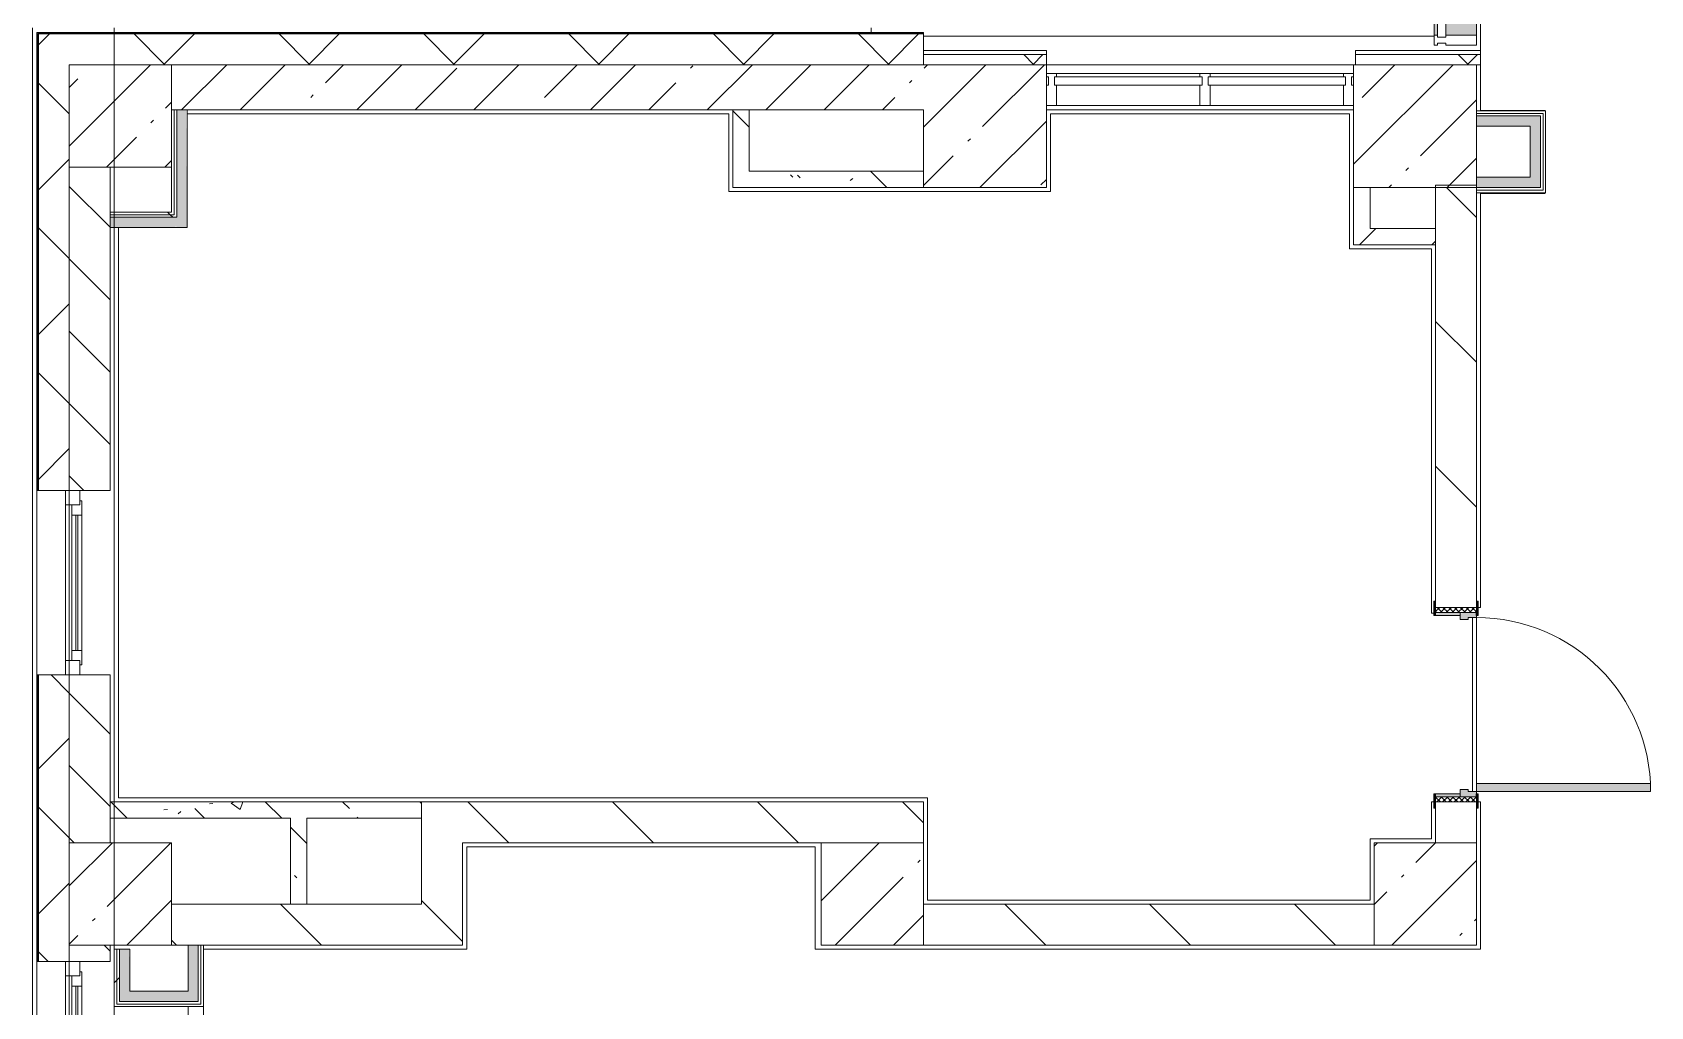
# Model space of a CAD drawing. Header units: millimetres. Extents: x 81494 to 296443, y -8553 to 29000.
# Drawn here: x 169143 to 177043, y 10600 to 15358 of the extents above; entities that cross this region are included whole.
import ezdxf

# ---------------------------------------------------------------- set-up
doc = ezdxf.new("R2010")
doc.units = ezdxf.units.MM
for name, color, linetype, lineweight, true_color in [('A-DOOR-5', 7, 'Continuous', 5, 0xe2e2e2), ('A-DOOR-6', 7, 'Continuous', 5, 0xaaaaaa), ('A-DOOR-FRAM-4', 7, 'Continuous', 5, 0xe2e2e2), ('A-DOOR-FRAM-5', 7, 'Continuous', 5, 0xaaaaaa), ('A-FLOR-2', 7, 'Continuous', 5, 0xaaaaaa), ('A-GLAZ-CWMG-3', 7, 'Continuous', 5, 0x383e42), ('I-WALL-1', 7, 'Continuous', 5, 0xe7e7e7), ('I-WALL-2', 7, 'Continuous', 9, 0xe7e7e7), ('I-WALL-5', 7, 'Continuous', 5, 0x787878)]:
    doc.layers.add(name, color=color, linetype=linetype, lineweight=lineweight, true_color=true_color)
for name, color, linetype, lineweight in [('A-GLAZ-3', 7, 'Continuous', 5), ('A-GLAZ-CURT-2', 7, 'Continuous', 5), ('A-GLAZ-CWMG-2', 7, 'Continuous', 5), ('A-WALL', 7, 'Continuous', 9), ('A-WALL-4', 7, 'Continuous', 5), ('I-WALL-3', 7, 'Continuous', 5), ('S-COLS-1', 7, 'Continuous', 5), ('Оси', 7, 'Continuous', 9)]:
    doc.layers.add(name, color=color, linetype=linetype, lineweight=lineweight)
pattern_1 = [(45, (169433.17, 0), (-353.553, 353.553), []), (135, (169433.17, 0), (-353.553, -353.553), [])]
pattern_2 = [(135, (169433.17, 0), (-353.553, -353.553), [])]
pattern_3 = [(45, (169433.17, 0), (-285.123, 285.123), []), (45, (169718.3, 0), (-285.123, 285.123), [504.031, -100.806, 16.764, -84.042])]
pattern_4 = [(135, (169433.17, 0), (-377.17, -377.17), [533.4, -88.9, 17.78, -88.9]), (135, (169433.17, 376.94), (-377.17, -377.17), []), (50, (169433.17, 0), (637.645, -55.787), [66.675, -733.425]), (355, (169433.2, 0), (-123.35, 668.7), [53.34, -586.74]), (100.451, (169486.3, -4.65), (514.3, 612.908), [56.665, -623.315]), (46.184, (169433.2, 177.8), (948.776, -147.15), [100.01, -1100.137]), (96.636, (169512.2, 165.5), (830.91, 865.997), [85, -934.973]), (351.184, (169433.2, 177.8), (830.92, 865.99), [80.01, -880.11]), (21, (169522.07, 133.35), (530.65, -357.928), [66.675, -733.425]), (326, (169522.1, 133.35), (216.308, 644.658), [53.34, -586.74]), (71.451, (169566.3, 103.5), (746.96, 286.724), [56.665, -623.315]), (37.5, (169433.17, 0), (10.8105, 295.9426), [16.764, -562.864, 16.764, -578.866, -588.962]), (37.5, (169433.17, 0), (10.8105, 295.9426), [-1175.258, 16.764, -572.198]), (7.5, (169433.17, 0), (233.869, 350.632), [16.764, -322.834, 16.764, -549.529, -224.472]), (7.5, (169433.17, 0), (233.869, 350.632), [-905.891, 16.764, -207.708]), (327.5, (169234.92, 0), (474.568, -20.0513), [16.764, -205.486, 16.764, -676.656, -920.115]), (327.5, (169234.92, 0), (474.568, -20.0513), [-915.67, 16.764, -903.351]), (317.5, (169146.02, 0), (518.452, 88.993), [16.764, -272.161, 16.764, -443.738, -653.415]), (317.5, (169146.02, 0), (518.452, 88.993), [-749.427, 16.764, -636.65])]
pattern_5 = [(45, (169433.2, 0), (-530.33, 530.33), []), (135, (169433.2, 0), (-530.33, -530.33), [])]

# ---------------------------------------------------------------- blocks, each defined once
blk = doc.blocks.new('Прямоугольный импост - Импост структурный с накладкой - 190мм-31929454-1_3_4_птичка')
at = {"layer": 'A-GLAZ-CWMG-2'}
for p, q in [((-50, 0), (-50, 17)), ((-50, 17), (0, 17)), ((-40, 0), (-50, 0)), ((-40, -40), (-40, 0)), ((0, 0), (-10, 0)), ((-10, 0), (-10, -40)), ((0, 17), (0, 0)), ((-50, -190), (-50, -40)), ((-50, -40), (-40, -40)), ((-10, -40), (0, -40)), ((0, -40), (0, -190)), ((0, -190), (-50, -190))]:
    blk.add_line(p, q, dxfattribs=at)
blk = doc.blocks.new('Системная панель - Стекло - 40мм-32473990-1_3_4_птичка')
at = {"layer": 'A-GLAZ-CURT-2'}
for p, q in [((325, 40), (-325, 40)), ((-325, 40), (-325, 0)), ((-325, 0), (325, 0)), ((325, 0), (325, 40))]:
    blk.add_line(p, q, dxfattribs=at)
blk = doc.blocks.new('Прямоугольный импост - Импост структурный с накладкой - 190мм-32473988-1_3_4_птичка')
at = {"layer": 'A-GLAZ-CWMG-3'}
for points in [[(6553, 15345), (6570, 15345), (6570, 15975), (6553, 15975), (6553, 15505.4)], [(6760, 15345), (6760, 15975), (6610, 15975), (6610, 15345), (6678.2, 15345)]]:
    blk.add_hatch(color=256, dxfattribs=at).paths.add_polyline_path(points)
at = {"layer": 'A-GLAZ-CWMG-2'}
for p, q in [((6553, 15345), (6553, 15975)), ((6760, 15345), (6760, 15975))]:
    blk.add_line(p, q, dxfattribs=at)
blk = doc.blocks.new('BSC_Колонна _Прямоугольная - 500х500-V221-1_3_4_птичка')
at = {"layer": 'S-COLS-1'}
h = blk.add_hatch(dxfattribs=at)
h.set_pattern_fill('FP_146', color=256, style=0, pattern_type=2)
h.set_pattern_definition([(45, (-140, -14950), (-285.123, 285.123), []), (45, (145.12, -14950), (-285.123, 285.123), [504.031, -100.806, 16.764, -84.042])])
h.paths.add_polyline_path([(-250, -250), (250, -250), (250, 250), (-250, 250), (-250, -31.4)])
for p, q in [((250, 250), (-250, 250)), ((-250, 250), (-250, -250)), ((250, -250), (250, 250)), ((-250, -250), (250, -250))]:
    blk.add_line(p, q, dxfattribs=at)
blk = doc.blocks.new('120_Окно_СКБ_2Ст - 120_Окно_СКБ_2Ст 2300х2500 _мал створка справа_-22272277-1_3_4_птичка')
at = {"layer": 'A-GLAZ-3'}
for p, q in [((-1150, -127), (-1150, -57)), ((-1150, -57), (-1080, -57)), ((1150, -57), (-1150, -57)), ((-1080, -57), (-1080, -127)), ((250, -127), (250, -57)), ((250, -57), (320, -57)), ((320, -57), (320, -127)), ((1080, -127), (1080, -57)), ((1080, -57), (1150, -57)), ((1150, -57), (1150, -127)), ((-1080, -127), (-1150, -127)), ((-1150, -127), (-1100, -127)), ((-1080, -127), (-1100, -127)), ((-1100, -127), (-1100, -137)), ((-1100, -137), (270, -137)), ((270, -137), (-1100, -137)), ((250, -87), (-1080, -87)), ((-1080, -87), (-1080, -127)), ((-1030, -137), (-1030, -87)), ((-1030, -107), (200, -107)), ((200, -117), (-1030, -117)), ((200, -137), (200, -87)), ((250, -127), (250, -87)), ((320, -127), (250, -127)), ((270, -127), (250, -127)), ((270, -127), (300, -127)), ((270, -137), (270, -127)), ((320, -127), (300, -127)), ((300, -127), (300, -137)), ((300, -137), (1100, -137)), ((1100, -137), (300, -137)), ((1080, -87), (320, -87)), ((320, -87), (320, -127)), ((370, -137), (370, -87)), ((370, -107), (1030, -107)), ((1030, -117), (370, -117)), ((1030, -137), (1030, -87)), ((1080, -127), (1080, -87)), ((1150, -127), (1080, -127)), ((1100, -127), (1080, -127)), ((1100, -127), (1150, -127)), ((1100, -137), (1100, -127))]:
    blk.add_line(p, q, dxfattribs=at)
blk = doc.blocks.new('120_Окно_СКБ_1Ст - 120_Окно_СКБ_1Ст 900х2500_h_-20664874-1_3_4_птичка')
at = {"layer": 'A-GLAZ-3'}
for p, q in [((-450, -127), (-450, -57)), ((-450, -57), (-380, -57)), ((450, -57), (-450, -57)), ((-380, -57), (-380, -127)), ((380, -127), (380, -57)), ((380, -57), (450, -57)), ((450, -57), (450, -127)), ((-380, -127), (-450, -127)), ((-450, -127), (-400, -127)), ((-380, -127), (-400, -127)), ((-400, -127), (-400, -137)), ((-400, -137), (400, -137)), ((400, -137), (-400, -137)), ((380, -87), (-380, -87)), ((-380, -87), (-380, -127)), ((-330, -137), (-330, -87)), ((-330, -107), (330, -107)), ((330, -117), (-330, -117)), ((330, -137), (330, -87)), ((380, -127), (380, -87)), ((450, -127), (380, -127)), ((400, -127), (380, -127)), ((400, -127), (450, -127)), ((400, -137), (400, -127))]:
    blk.add_line(p, q, dxfattribs=at)
blk = doc.blocks.new('110_Дверь_СКБ_1Ст_Внутренняя1 - Д-8 950x2100h_охрана-V267-1_3_4_птичка')
at = {"layer": 'A-DOOR-5'}
h = blk.add_hatch(color=256, dxfattribs=at)
h.paths.add_polyline_path([(462.5, 20), (462.5, 100), (437.5, 100), (437.5, 60), (427.5, 60), (427.5, 20), (447.5, 20)])
h.paths.add_polyline_path([(-402.5, 20), (-402.5, 60), (-412.5, 60), (-412.5, 100), (-437.5, 100), (-433.5, 20), (-412.5, 20)])
at = {"layer": 'A-DOOR-6'}
h = blk.add_hatch(dxfattribs=at)
h.set_pattern_fill('FP_6', color=256, style=0, pattern_type=2)
h.set_pattern_definition([(135, (1826.41, 164.685), (-14.14214, -14.14214), []), (225, (1826.41, 164.685), (14.14214, -14.14214), [])])
h.paths.add_polyline_path([(487.5, 100), (462.5, 100), (462.5, -100), (487.5, -100), (487.5, 80)])
at = {"layer": 'A-DOOR-FRAM-4'}
for points in [[(437.5, 100), (437.5, 950), (397.5, 950), (397.5, 100)], [(-422.5, 100), (-422.5, 108), (-492.5, 108), (-492.5, 100), (-437.5, 100)], [(517.5, 108), (447.5, 108), (447.5, 100), (517.5, 100)], [(-422.5, -100), (-422.5, 20), (-437.5, 18.2), (-433.5, -100)], [(462.5, -100), (462.5, 20), (447.5, 18.2), (447.5, -100)], [(-422.5, -108), (-422.5, -100), (-492.5, -100), (-492.5, -108), (-433.5, -108)], [(517.5, -108), (517.5, -100), (447.5, -100), (447.5, -108), (487.5, -108)]]:
    blk.add_hatch(color=256, dxfattribs=at).paths.add_polyline_path(points)
at = {"layer": 'A-DOOR-FRAM-5'}
h = blk.add_hatch(dxfattribs=at)
h.set_pattern_fill('FP_7', color=256, style=0, pattern_type=2)
h.set_pattern_definition([(45, (-296.384, 164.685), (-14.1421, 14.1421), []), (135, (-296.384, 164.685), (-14.1421, -14.1421), [])])
h.paths.add_polyline_path([(-437.5, -100), (-437.5, 100), (-462.5, 100), (-462.5, -100)])
at = {"layer": 'A-DOOR-6'}
for p, q in [((437.5, 950), (397.5, 950)), ((397.5, 950), (397.5, 100)), ((437.5, 100), (437.5, 950)), ((397.5, 100), (437.5, 100))]:
    blk.add_line(p, q, dxfattribs=at)
blk.add_arc((437.5, 100), 850, 90, 180, dxfattribs=at)
at = {"layer": 'A-DOOR-FRAM-5'}
for p, q in [((-422.5, 108), (-492.5, 108)), ((-492.5, 108), (-492.5, 100)), ((-492.5, 100), (-422.5, 100)), ((-437.5, 100), (-462.5, 100)), ((-462.5, 100), (-462.5, -100)), ((-412.5, 100), (-437.5, 100)), ((-437.5, 100), (-437.5, 20)), ((-437.5, -100), (-437.5, 100)), ((-422.5, 100), (-437.5, 100)), ((-437.5, 100), (-437.5, 99)), ((-437.5, 99), (-422.5, 99)), ((-422.5, 100), (-422.5, 108)), ((-422.5, 99), (-422.5, 100)), ((-412.5, 60), (-412.5, 100)), ((437.5, 100), (437.5, 60)), ((462.5, 100), (437.5, 100)), ((517.5, 108), (447.5, 108)), ((447.5, 108), (447.5, 100)), ((462.5, 100), (447.5, 100)), ((447.5, 100), (447.5, 99)), ((447.5, 100), (517.5, 100)), ((447.5, 99), (462.5, 99)), ((462.5, 20), (462.5, 100)), ((487.5, 100), (462.5, 100)), ((462.5, 100), (462.5, -100)), ((462.5, 99), (462.5, 100)), ((487.5, -100), (487.5, 100)), ((517.5, 100), (517.5, 108)), ((-437.5, 20), (-402.5, 20)), ((-422.5, 20), (-437.5, 20)), ((-437.5, 20), (-437.5, -100)), ((-422.5, -100), (-422.5, 20)), ((-402.5, 60), (-412.5, 60)), ((-402.5, 20), (-402.5, 60)), ((437.5, 60), (427.5, 60)), ((427.5, 60), (427.5, 20)), ((427.5, 20), (462.5, 20)), ((462.5, 20), (447.5, 20)), ((447.5, 20), (447.5, -100)), ((462.5, -100), (462.5, 20)), ((-422.5, -100), (-492.5, -100)), ((-492.5, -100), (-492.5, -108)), ((-492.5, -108), (-422.5, -108)), ((-462.5, -100), (-437.5, -100)), ((-437.5, -100), (-422.5, -100)), ((-422.5, -108), (-422.5, -100)), ((447.5, -100), (462.5, -100)), ((517.5, -100), (447.5, -100)), ((447.5, -100), (447.5, -108)), ((447.5, -108), (517.5, -108)), ((462.5, -100), (487.5, -100)), ((517.5, -108), (517.5, -100))]:
    blk.add_line(p, q, dxfattribs=at)
blk = doc.blocks.new('BSC_Колонна _Прямоугольная - 500х500-22206884-1_3_4_птичка')
at = {"layer": 'S-COLS-1'}
h = blk.add_hatch(dxfattribs=at)
h.set_pattern_fill('FP_195', color=256, style=0, pattern_type=2)
h.set_pattern_definition([(45, (-6510, -11150), (-285.123, 285.123), []), (45, (-6224.88, -11150), (-285.123, 285.123), [504.031, -100.806, 16.764, -84.042])])
h.paths.add_polyline_path([(168.2, -250), (250, -250), (250, 250), (-250, 248.7), (-250, -250), (54.6, -250)])
for p, q in [((250, 250), (-250, 250)), ((-250, 250), (-250, -250)), ((250, -250), (250, 250)), ((-250, -250), (250, -250))]:
    blk.add_line(p, q, dxfattribs=at)
blk = doc.blocks.new('BSC_Колонна _Прямоугольная - 500х500-V292-1_3_4_птичка')
at = {"layer": 'S-COLS-1'}
h = blk.add_hatch(dxfattribs=at)
h.set_pattern_fill('FP_196', color=256, style=0, pattern_type=2)
h.set_pattern_definition([(45, (-3810, -11150), (-285.123, 285.123), []), (45, (-3524.88, -11150), (-285.123, 285.123), [504.031, -100.806, 16.764, -84.042])])
h.paths.add_polyline_path([(107.3, -250), (250, -250), (250, 250), (-250, 250), (-250, -250), (-77.7, -250)])
for p, q in [((250, 250), (-250, 250)), ((-250, 250), (-250, -250)), ((250, -250), (250, 250)), ((-250, -250), (250, -250))]:
    blk.add_line(p, q, dxfattribs=at)
blk = doc.blocks.new('BSC_Колонна _Прямоугольная - 500х500-V305-1_3_4_птичка')
at = {"layer": 'S-COLS-1'}
h = blk.add_hatch(dxfattribs=at)
h.set_pattern_fill('FP_206', color=256, style=0, pattern_type=2)
h.set_pattern_definition([(45, (-140, -11150), (-285.123, 285.123), []), (45, (145.12, -11150), (-285.123, 285.123), [504.031, -100.806, 16.764, -84.042])])
h.paths.add_polyline_path([(-227.1, -250), (250, -250), (250, 250), (-250, 247.9), (-250, -250)])
for p, q in [((250, 250), (-250, 250)), ((-250, 250), (-250, -250)), ((250, -250), (250, 250)), ((-250, -250), (250, -250))]:
    blk.add_line(p, q, dxfattribs=at)
blk = doc.blocks.new('Системная панель - Стекло - 40мм-23997278-1_3_4_птичка')
at = {"layer": 'A-GLAZ-CURT-2'}
for p, q in [((360, 0), (-360, 0)), ((-360, 0), (-360, -40)), ((-360, -40), (360, -40)), ((360, -40), (360, 0))]:
    blk.add_line(p, q, dxfattribs=at)
blk = doc.blocks.new('Прямоугольный импост - Импост структурный с накладкой - 160мм-23997279-1_3_4_птичка')
at = {"layer": 'A-GLAZ-CWMG-2'}
for p, q in [((-50, 40), (-50, 140)), ((-50, 140), (0, 140)), ((0, 140), (0, 40)), ((-40, 40), (-50, 40)), ((-50, -17), (-50, 0)), ((-50, 0), (-40, 0)), ((-40, 0), (-40, 40)), ((-10, 40), (-10, 0)), ((0, 40), (-10, 40)), ((-10, 0), (0, 0)), ((0, 0), (0, -17)), ((0, -17), (-50, -17))]:
    blk.add_line(p, q, dxfattribs=at)
blk = doc.blocks.new('Прямоугольный импост - Импост структурный с накладкой - 160мм-23997280-1_3_4_птичка')
at = {"layer": 'A-GLAZ-CWMG-2'}
for p, q in [((0, 140), (-50, 140)), ((-50, 140), (-50, 40)), ((0, 40), (0, 140)), ((-50, 40), (-40, 40)), ((-40, 0), (-50, 0)), ((-50, 0), (-50, -17)), ((-40, 40), (-40, 0)), ((-10, 0), (-10, 40)), ((-10, 40), (0, 40)), ((0, 0), (-10, 0)), ((0, -17), (0, 0)), ((-50, -17), (0, -17))]:
    blk.add_line(p, q, dxfattribs=at)
blk = doc.blocks.new('Прямоугольный импост - Импост структурный с накладкой - 160мм-23752558-1_3_4_птичка')
at = {"layer": 'A-GLAZ-CWMG-2'}
for p, q in [((5410, 15157), (4710, 15157)), ((5410, 15000), (4710, 15000))]:
    blk.add_line(p, q, dxfattribs=at)
blk = doc.blocks.new('Системная панель - Стекло - 40мм-23997281-1_3_4_птичка')
at = {"layer": 'A-GLAZ-CURT-2'}
for p, q in [((335, 0), (-335, 0)), ((-335, 0), (-335, -40)), ((335, -40), (335, 0)), ((-335, -40), (335, -40))]:
    blk.add_line(p, q, dxfattribs=at)
blk = doc.blocks.new('Прямоугольный импост - Импост структурный с накладкой - 160мм-23772036-1_3_4_птичка')
at = {"layer": 'A-GLAZ-CWMG-2'}
for p, q in [((6110, 15157), (5460, 15157)), ((6110, 15000), (5460, 15000))]:
    blk.add_line(p, q, dxfattribs=at)
blk = doc.blocks.new('Прямоугольный импост - Импост структурный с накладкой - 160мм-23997282-1_3_4_птичка')
at = {"layer": 'A-GLAZ-CWMG-2'}
for p, q in [((-25, 40), (-25, 140)), ((-25, 140), (25, 140)), ((25, 140), (25, 40)), ((-15, 40), (-25, 40)), ((-25, -17), (-25, 0)), ((-25, 0), (-15, 0)), ((-15, 0), (-15, 40)), ((15, 40), (15, 0)), ((25, 40), (15, 40)), ((15, 0), (25, 0)), ((25, 0), (25, -17)), ((25, -17), (-25, -17))]:
    blk.add_line(p, q, dxfattribs=at)
blk = doc.blocks.new('Зашивка приборов отопления14 - Зашивка приборов отопления-33280456-1_3_4_птичка')
at = {"layer": 'A-WALL-4'}
for p, q in [((37471.9, 23439), (35371.9, 23439)), ((35371.9, 23079), (37471.9, 23079)), ((37471.9, 23079), (35371.9, 23079)), ((35371.9, 23004), (37471.9, 23004))]:
    blk.add_line(p, q, dxfattribs=at)

msp = doc.modelspace()

# ---------------------------------------------------------------- hatches: boundary and pattern name
at = {"layer": 'A-WALL-4'}
h = msp.add_hatch(dxfattribs=at)
h.set_pattern_fill('FP_116', color=256, style=0, pattern_type=2)
h.set_pattern_definition(pattern_1)
h.paths.add_polyline_path([(169323.2, -100), (169323.2, 3670), (169173.2, 3670), (169173.2, -100)])
h.paths.add_polyline_path([(169173.2, 5220), (169323.2, 5220), (169323.2, 5620), (169173.2, 5620), (169173.2, 5520)])
h.paths.add_polyline_path([(169323.2, 7320), (169323.2, 8520), (169173.2, 8520), (169173.2, 7320)])
h.paths.add_polyline_path([(169233.8, 10820), (169323.2, 10820), (169323.2, 12220), (169173.2, 12220), (169173.2, 10820)])
h.paths.add_polyline_path([(169278.9, 13120), (169323.2, 13120), (169322.6, 15350), (169173.2, 15350), (169173.2, 13120)])
h = msp.add_hatch(dxfattribs=at)
h.set_pattern_fill('FP_116', color=256, style=0, pattern_type=2)
h.set_pattern_definition(pattern_1)
h.paths.add_polyline_path([(173343.2, 15200), (173493.2, 15200), (173493.2, 15350), (169323.2, 15350), (169323.2, 15200), (173327.3, 15200)])
h = msp.add_hatch(dxfattribs=at)
h.set_pattern_fill('FP_127', color=256, style=0, pattern_type=2)
h.set_pattern_definition([(135, (169433.17, 0), (-176.7767, -176.7767), [])])
h.paths.add_polyline_path([(169523.2, 7900), (169523.2, 8520), (169323.2, 8520), (169323.2, 7900)])
h.paths.add_polyline_path([(169323.2, 10820), (169523.2, 10820), (169523.2, 10900), (169323.2, 10900)])
h.paths.add_polyline_path([(169488.9, 11400), (169523.2, 11400), (169523.2, 12220), (169323.2, 12220), (169323.2, 11400)])
h.paths.add_polyline_path([(169435.3, 13120), (169523.2, 13120), (169523.2, 14700), (169323.2, 14700), (169323.2, 13120), (169432.5, 13120)])
at = {"layer": 'I-WALL-1'}
for points in [[(176505.7, 14900), (176505.7, 14950), (176193.2, 14950), (176193.2, 14900), (176455.7, 14900)], [(176505.7, 14650), (176505.7, 14900), (176455.7, 14900), (176455.7, 14650)], [(176505.7, 14600), (176505.7, 14650), (176193.2, 14650), (176193.2, 14600), (176213.2, 14600)], [(169615.2, 10675), (169618.2, 10675), (169615.2, 10880), (169568.2, 10880), (169568.2, 10675)], [(169953.2, 10625), (169953.2, 10900), (169903.2, 10900), (169903.2, 10625)], [(169903.2, 10625), (169903.2, 10675), (169568.2, 10675), (169568.2, 10625), (169615.2, 10625)]]:
    msp.add_hatch(color=256, dxfattribs=at).paths.add_polyline_path(points)
at = {"layer": 'I-WALL-2'}
for points in [[(169892.6, 14405), (169898.2, 14410.3), (169893.2, 14980), (169848.2, 14980), (169848.2, 14405)], [(169823.2, 14405), (169848.2, 14410), (169848.2, 14455), (169523.2, 14455), (169523.2, 14405), (169815.2, 14405)]]:
    msp.add_hatch(color=256, dxfattribs=at).paths.add_polyline_path(points)
at = {"layer": 'I-WALL-3'}
h = msp.add_hatch(dxfattribs=at)
h.set_pattern_fill('FP_116', color=256, style=0, pattern_type=2)
h.set_pattern_definition(pattern_1)
h.paths.add_polyline_path([(174093.2, 15200), (174093.2, 15250), (173493.2, 15250), (173493.2, 15200), (173791.3, 15200)])
h = msp.add_hatch(dxfattribs=at)
h.set_pattern_fill('FP_116', color=256, style=0, pattern_type=2)
h.set_pattern_definition(pattern_1)
h.paths.add_polyline_path([(176091.5, 15200), (176213.2, 15200), (176213.2, 15250), (175603.2, 15250), (175603.2, 15200), (175986.2, 15200)])
h = msp.add_hatch(dxfattribs=at)
h.set_pattern_fill('FP_96', color=256, style=0, pattern_type=2)
h.set_pattern_definition(pattern_3)
h.paths.add_polyline_path([(173493.2, 14980), (173493.2, 15200), (169823.2, 15200), (169823.2, 14980), (173492.5, 14980)])
h = msp.add_hatch(dxfattribs=at)
h.set_pattern_fill('FP_126', color=256, style=0, pattern_type=2)
h.set_pattern_definition(pattern_2)
h.paths.add_polyline_path([(175993.2, 11400), (176193.2, 11400), (176193.2, 11600), (175993.2, 11600), (175993.2, 11420)])
h.paths.add_polyline_path([(176111.4, 12550), (176193.2, 12550), (176193.2, 14612.5), (176181.4, 14600), (175993.2, 14600), (175993.2, 12550)])
h = msp.add_hatch(dxfattribs=at)
h.set_pattern_fill('FP_214', color=256, style=0, pattern_type=2)
h.set_pattern_definition(pattern_5)
h.paths.add_polyline_path([(169563.2, 14467.5), (169823.2, 14467.5), (169823.2, 14480), (169523.2, 14480), (169523.2, 14467.5), (169543.2, 14467.5)])
h = msp.add_hatch(dxfattribs=at)
h.set_pattern_fill('FP_214', color=256, style=0, pattern_type=2)
h.set_pattern_definition(pattern_5)
h.paths.add_polyline_path([(169835.7, 14455), (169835.7, 14467.5), (169523.2, 14467.5), (169523.2, 14455), (169835.4, 14455)])
h = msp.add_hatch(dxfattribs=at)
h.set_pattern_fill('FP_132', color=256, style=0, pattern_type=2)
h.set_pattern_definition([(45, (169433.17, 0), (-176.7767, 176.7767), [])])
h.paths.add_polyline_path([(175973.2, 14320), (175993.2, 14320), (175993.2, 14400), (175593.2, 14400), (175593.2, 14320)])
h = msp.add_hatch(dxfattribs=at)
h.set_pattern_fill('FP_126', color=256, style=0, pattern_type=2)
h.set_pattern_definition(pattern_2)
h.paths.add_polyline_path([(171097.4, 10900), (171243.2, 10900), (171243.2, 11600), (171043.2, 11600), (171043.2, 10900)])
h = msp.add_hatch(dxfattribs=at)
h.set_pattern_fill('FP_126', color=256, style=0, pattern_type=2)
h.set_pattern_definition(pattern_2)
h.paths.add_polyline_path([(172793.1, 11400), (173493.2, 11400), (173493.2, 11600), (171243.2, 11600), (171243.2, 11400), (172543.2, 11400)])
h = msp.add_hatch(dxfattribs=at)
h.set_pattern_fill('FP_126', color=256, style=0, pattern_type=2)
h.set_pattern_definition(pattern_2)
h.paths.add_polyline_path([(170543.2, 10900), (171043.2, 10900), (171043.2, 11100), (169823.2, 11100), (169823.2, 10900), (170231.6, 10900)])
h = msp.add_hatch(dxfattribs=at)
h.set_pattern_fill('FP_126', color=256, style=0, pattern_type=2)
h.set_pattern_definition(pattern_2)
h.paths.add_polyline_path([(174255.3, 10900), (175693.2, 10900), (175693.2, 11100), (173493.2, 11100), (173493.2, 10900), (174113.2, 10900)])
h = msp.add_hatch(dxfattribs=at)
h.set_pattern_fill('FP_214', color=256, style=0, pattern_type=2)
h.set_pattern_definition(pattern_5)
h.paths.add_polyline_path([(169555.7, 10612.5), (169555.7, 10880), (169543.2, 10880), (169543.2, 10612.5), (169552.5, 10612.5)])
h = msp.add_hatch(dxfattribs=at)
h.set_pattern_fill('FP_214', color=256, style=0, pattern_type=2)
h.set_pattern_definition(pattern_5)
h.paths.add_polyline_path([(169555.7, 10625), (169568.2, 10625), (169568.2, 10880), (169555.7, 10880), (169555.7, 10675)])
at = {"layer": 'I-WALL-5'}
h = msp.add_hatch(dxfattribs=at)
h.set_pattern_fill('FP_125', color=256, style=0, pattern_type=2)
h.set_pattern_definition(pattern_4)
h.paths.add_polyline_path([(172563.2, 14600), (172643.2, 14600), (172643.2, 14980), (172563.2, 14980), (172563.2, 14918.6)])
h = msp.add_hatch(dxfattribs=at)
h.set_pattern_fill('FP_125', color=256, style=0, pattern_type=2)
h.set_pattern_definition(pattern_4)
h.paths.add_polyline_path([(173318.4, 14600), (173493.2, 14600), (173493.2, 14680), (172643.2, 14680), (172643.2, 14600), (173163.2, 14600)])
h = msp.add_hatch(dxfattribs=at)
h.set_pattern_fill('FP_125', color=256, style=0, pattern_type=2)
h.set_pattern_definition(pattern_4)
h.paths.add_polyline_path([(170100.6, 11520), (171043.2, 11520), (171043.2, 11600), (169523.2, 11600), (169523.2, 11520), (169893.2, 11520)])
h = msp.add_hatch(dxfattribs=at)
h.set_pattern_fill('FP_125', color=256, style=0, pattern_type=2)
h.set_pattern_definition(pattern_4)
h.paths.add_polyline_path([(170403.2, 11100), (170483.2, 11100), (170483.2, 11520), (170403.2, 11520), (170403.2, 11128.6)])
at = {"layer": 'S-COLS-1'}
h = msp.add_hatch(dxfattribs=at)
h.set_pattern_fill('FP_96', color=256, style=0, pattern_type=2)
h.set_pattern_definition(pattern_3)
h.paths.add_polyline_path([(173696.3, 14600), (174093.2, 14600), (174093.2, 15200), (173493.2, 15200), (173493.2, 14600), (173513.2, 14600)])
h = msp.add_hatch(dxfattribs=at)
h.set_pattern_fill('FP_96', color=256, style=0, pattern_type=2)
h.set_pattern_definition(pattern_3)
h.paths.add_polyline_path([(175593.2, 14600), (176184.6, 14600), (176193.2, 14612.5), (176193.2, 15200), (175593.2, 15200), (175593.2, 14918.6)])

# ---------------------------------------------------------------- linework, layer by layer
at = {"layer": 'A-FLOR-2'}
for p, q in [((176213.2, 16010), (176213.2, 15270)), ((173493.2, 15340), (175986.2, 15340)), ((176213.2, 15200), (176213.2, 14976)), ((172543.2, 14960), (169898.2, 14960)), ((172543.2, 14580), (172543.2, 14960)), ((175573.2, 14960), (174113.2, 14960)), ((174113.2, 14960), (174113.2, 14580)), ((175573.2, 14300), (175573.2, 14960)), ((176213.2, 14976), (176528.2, 14976)), ((174113.2, 14580), (172543.2, 14580)), ((176528.2, 14571), (176213.2, 14571)), ((176213.2, 14571), (176213.2, 12550)), ((169563.2, 14405), (169563.2, 11620)), ((175973.2, 14300), (175573.2, 14300)), ((175973.2, 12521), (175973.2, 14300)), ((175985.2, 12521), (175973.2, 12521)), ((176173.2, 11650), (176173.2, 12500)), ((176193.2, 12500), (176193.2, 11690)), ((176213.2, 12550), (176201.2, 12550)), ((169563.2, 11620), (173513.2, 11620)), ((173513.2, 11620), (173513.2, 11120)), ((175973.2, 11420), (175973.2, 11600)), ((175973.2, 11600), (175985.2, 11600)), ((176201.2, 11600), (176213.2, 11600)), ((176213.2, 11600), (176213.2, 10880)), ((172964.2, 11380), (171264.2, 11380)), ((171264.2, 11380), (171264.2, 10880)), ((172964.2, 10880), (172964.2, 11380)), ((175673.2, 11120), (175673.2, 11420)), ((175673.2, 11420), (175973.2, 11420)), ((173513.2, 11120), (175673.2, 11120)), ((169543.2, 10900), (169543.2, 10880)), ((171264.2, 10880), (169978.2, 10880)), ((176213.2, 10880), (172964.2, 10880))]:
    msp.add_line(p, q, dxfattribs=at)
at = {"layer": 'A-WALL'}
for p, q in [((169170.2, 15353), (169170.2, 13120)), ((173493.2, 15353), (169170.2, 15353)), ((169173.2, 15350), (169173.2, 13120)), ((173493.2, 15350), (169173.2, 15350)), ((174093.2, 15250), (173493.2, 15250)), ((176213.2, 15250), (175603.2, 15250)), ((169823.2, 15200), (173493.2, 15200)), ((169898.2, 14980), (169823.2, 14980)), ((169835.7, 14467.5), (169835.7, 14980)), ((169848.2, 14455), (169848.2, 14980)), ((172643.2, 14980), (172563.2, 14980)), ((176518.2, 14962.5), (176193.2, 14962.5)), ((176505.7, 14950), (176193.2, 14950)), ((176505.7, 14600), (176505.7, 14950)), ((176518.2, 14587.5), (176518.2, 14962.5)), ((169323.2, 13120), (169323.2, 14700)), ((176193.2, 14600), (176505.7, 14600)), ((176193.2, 14587.5), (176518.2, 14587.5)), ((169523.2, 14467.5), (169835.7, 14467.5)), ((169523.2, 14455), (169848.2, 14455)), ((175993.2, 14320), (175993.2, 14400)), ((169170.2, 12220), (169170.2, 10820)), ((169173.2, 12220), (169173.2, 10820)), ((169323.2, 11400), (169323.2, 12220)), ((169523.2, 11600), (169523.2, 11520)), ((171043.2, 11600), (171043.2, 11520)), ((170403.2, 11100), (170483.2, 11100)), ((169323.2, 10820), (169323.2, 10900)), ((169555.7, 10880), (169555.7, 10612.5)), ((169568.2, 10880), (169568.2, 10625)), ((169953.2, 10625), (169953.2, 10900)), ((169965.7, 10612.5), (169965.7, 10900)), ((169555.7, 10612.5), (169965.7, 10612.5)), ((169568.2, 10625), (169953.2, 10625))]:
    msp.add_line(p, q, dxfattribs=at)
at = {"layer": 'A-WALL-4'}
for p, q in [((169143.2, 7205), (169143.2, 15380)), ((169165.2, 15358), (169165.2, 7320)), ((173493.2, 15358), (169165.2, 15358)), ((173238.2, 15357.7), (173238.2, 15380)), ((173493.2, 15270), (173493.2, 15358)), ((169523.2, 13120), (169523.2, 14700)), ((169165.2, 13120), (169523.2, 13120)), ((169323.2, 13120), (169323.2, 12220)), ((169523.2, 12220), (169165.2, 12220)), ((169523.2, 11600), (169523.2, 12220)), ((169523.2, 11400), (169523.2, 11520)), ((169523.2, 10820), (169523.2, 10900)), ((169165.2, 10820), (169523.2, 10820)), ((169323.2, 10820), (169323.2, 8520))]:
    msp.add_line(p, q, dxfattribs=at)
at = {"layer": 'I-WALL-3'}
for p, q in [((174093.2, 15270), (173493.2, 15270)), ((173493.2, 15270), (173493.2, 15200)), ((174093.2, 15200), (174093.2, 15270)), ((176213.2, 15270), (175603.2, 15270)), ((175603.2, 15270), (175603.2, 15200)), ((176213.2, 15200), (176213.2, 15270)), ((173493.2, 15200), (175593.2, 15200)), ((175603.2, 15200), (176213.2, 15200)), ((169898.2, 14980), (172563.2, 14980)), ((169898.2, 14405), (169898.2, 14980)), ((172563.2, 14980), (172563.2, 14600)), ((172643.2, 14980), (173493.2, 14980)), ((172643.2, 14680), (172643.2, 14980)), ((175593.2, 14980), (174093.2, 14980)), ((176530.7, 14975), (176193.2, 14975)), ((176193.2, 14975), (176193.2, 14900)), ((176530.7, 14575), (176530.7, 14975)), ((176193.2, 14900), (176455.7, 14900)), ((176455.7, 14900), (176455.7, 14650)), ((169543.2, 14700), (169543.2, 14480)), ((169823.2, 14700), (169823.2, 14480)), ((173493.2, 14680), (172643.2, 14680)), ((173493.2, 14600), (173493.2, 14680)), ((176455.7, 14650), (176193.2, 14650)), ((176193.2, 14650), (176193.2, 12580)), ((172563.2, 14600), (173493.2, 14600)), ((175673.2, 14600), (175593.2, 14600)), ((175593.2, 14600), (175593.2, 14320)), ((175673.2, 14400), (175673.2, 14600)), ((175993.2, 14612.5), (175993.2, 14400)), ((176193.2, 14612.5), (175993.2, 14612.5)), ((176193.2, 14575), (176530.7, 14575)), ((169823.2, 14480), (169523.2, 14480)), ((169523.2, 14405), (169898.2, 14405)), ((169543.2, 14405), (169543.2, 11600)), ((175993.2, 14400), (175673.2, 14400)), ((175593.2, 14320), (175993.2, 14320)), ((175993.2, 14320), (175993.2, 12580)), ((173493.2, 11600), (169523.2, 11600)), ((173493.2, 11400), (173493.2, 11600)), ((175993.2, 11570), (175993.2, 11400)), ((176193.2, 11400), (176193.2, 11570)), ((169523.2, 11520), (170403.2, 11520)), ((169543.2, 11520), (169543.2, 11400)), ((170403.2, 11520), (170403.2, 11100)), ((170483.2, 11520), (171043.2, 11520)), ((170483.2, 11100), (170483.2, 11520)), ((171043.2, 11520), (171043.2, 11100)), ((171243.2, 10900), (171243.2, 11400)), ((171243.2, 11400), (172993.2, 11400)), ((170403.2, 11100), (169823.2, 11100)), ((171043.2, 11100), (170483.2, 11100)), ((175693.2, 11100), (173493.2, 11100)), ((169543.2, 10900), (169543.2, 8500)), ((169618.2, 10880), (169543.2, 10880)), ((169618.2, 10675), (169618.2, 10880)), ((169823.2, 10900), (171243.2, 10900)), ((169903.2, 10900), (169903.2, 10675)), ((169978.2, 10600), (169978.2, 10900)), ((173493.2, 10900), (175693.2, 10900)), ((169903.2, 10675), (169618.2, 10675)), ((169543.2, 10600), (169978.2, 10600))]:
    msp.add_line(p, q, dxfattribs=at)
at = {"layer": 'S-COLS-1'}
for p, q in [((174093.2, 15200), (173493.2, 15200)), ((174093.2, 14600), (174093.2, 15200)), ((176193.2, 15200), (175593.2, 15200)), ((175593.2, 15200), (175593.2, 14600)), ((176193.2, 14600), (176193.2, 15200)), ((173493.2, 14980), (173493.2, 14600)), ((173493.2, 14600), (174093.2, 14600)), ((175593.2, 14600), (176193.2, 14600))]:
    msp.add_line(p, q, dxfattribs=at)
at = {"layer": 'Оси'}
msp.add_line((169543.2, 5439), (169543.2, 15380), dxfattribs=at)

# ---------------------------------------------------------------- block references
at = {"layer": 'A-DOOR-6', "rotation": 270}
msp.add_blockref('110_Дверь_СКБ_1Ст_Внутренняя1 - Д-8 950x2100h_охрана-V267-1_3_4_птичка', (176093.2, 12087.5), dxfattribs=at)
at = {"layer": 'A-GLAZ-3', "rotation": 89.99999999999991}
for name, p in [('120_Окно_СКБ_1Ст - 120_Окно_СКБ_1Ст 900х2500_h_-20664874-1_3_4_птичка', (169248.2, 12670)), ('120_Окно_СКБ_2Ст - 120_Окно_СКБ_2Ст 2300х2500 _мал створка справа_-22272277-1_3_4_птичка', (169248.2, 9670))]:
    msp.add_blockref(name, p, dxfattribs=at)
at = {"layer": 'A-GLAZ-CURT-2', "rotation": 269.9999999999999}
msp.add_blockref('Системная панель - Стекло - 40мм-32473990-1_3_4_птичка', (176003.2, 15660), dxfattribs=at)
at = {"layer": 'A-GLAZ-CURT-2'}
for name, p in [('Системная панель - Стекло - 40мм-23997278-1_3_4_птичка', (174493.2, 15140)), ('Системная панель - Стекло - 40мм-23997281-1_3_4_птичка', (175218.2, 15140))]:
    msp.add_blockref(name, p, dxfattribs=at)
at = {"layer": 'A-GLAZ-CWMG-2'}
for name in ['Прямоугольный импост - Импост структурный с накладкой - 190мм-32473988-1_3_4_птичка', 'Прямоугольный импост - Импост структурный с накладкой - 160мм-23752558-1_3_4_птичка', 'Прямоугольный импост - Импост структурный с накладкой - 160мм-23772036-1_3_4_птичка']:
    msp.add_blockref(name, (169433.2, 0), dxfattribs=at)
at = {"layer": 'A-GLAZ-CWMG-2', "extrusion": (0, 0, -1)}
for name, p, rotation in [('Прямоугольный импост - Импост структурный с накладкой - 190мм-31929454-1_3_4_птичка', (-176003.2, 15295), 270.0000000000001), ('Прямоугольный импост - Импост структурный с накладкой - 160мм-23997282-1_3_4_птичка', (-174868.2, 15140), 180), ('Прямоугольный импост - Импост структурный с накладкой - 160мм-23997279-1_3_4_птичка', (-175593.2, 15140), 180)]:
    msp.add_blockref(name, p, dxfattribs=dict(at, rotation=rotation))
at = {"layer": 'A-GLAZ-CWMG-2', "rotation": 180}
msp.add_blockref('Прямоугольный импост - Импост структурный с накладкой - 160мм-23997280-1_3_4_птичка', (174093.2, 15140), dxfattribs=at)
at = {"layer": 'A-WALL-4', "rotation": 90.0000000000001}
msp.add_blockref('Зашивка приборов отопления14 - Зашивка приборов отопления-33280456-1_3_4_птичка', (192982.2, -26871.9), dxfattribs=at)
at = {"layer": 'S-COLS-1'}
for name, p in [('BSC_Колонна _Прямоугольная - 500х500-V221-1_3_4_птичка', (169573.2, 14950)), ('BSC_Колонна _Прямоугольная - 500х500-V305-1_3_4_птичка', (169573.2, 11150)), ('BSC_Колонна _Прямоугольная - 500х500-V292-1_3_4_птичка', (173243.2, 11150)), ('BSC_Колонна _Прямоугольная - 500х500-22206884-1_3_4_птичка', (175943.2, 11150))]:
    msp.add_blockref(name, p, dxfattribs=at)

doc.saveas('drawing.dxf')
